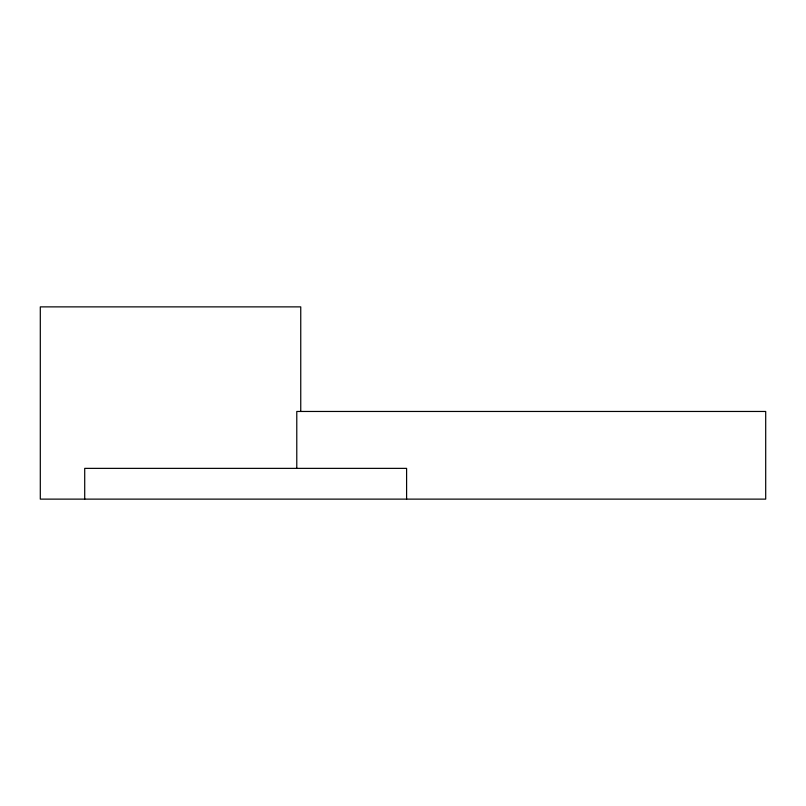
<?xml version="1.0" encoding="UTF-8"?>
<svg xmlns="http://www.w3.org/2000/svg" width="806" height="806" viewBox="0 0 806 806"><rect width="100%" height="100%" fill="white"/><g stroke="black" fill="none" stroke-linecap="round" stroke-linejoin="round"><path stroke-width="1.21" d="M406.597 499.126L406.597 468.367L84.711 468.367L84.711 499.126M300.749 411.463L300.749 306.874L40.3 306.874L40.3 499.126L765.7 499.126L765.7 411.463L296.779 411.463L296.779 468.367"/></g></svg>
